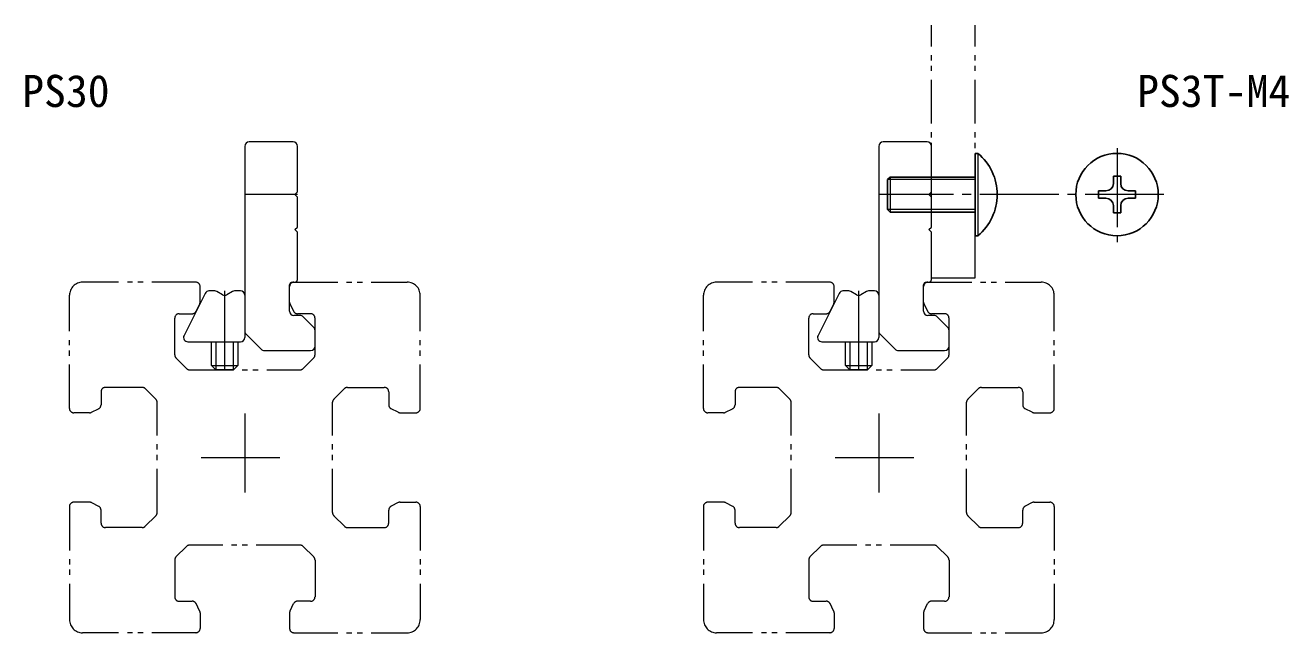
# Model space of a CAD drawing. Units: millimetres on the paper. Extents: x -587 to -249, y -413 to -247.
# Drawn here: x -587.5 to -443.4, y -316.6 to -247.3 of the extents above; entities that cross this region are included whole.
import ezdxf
from ezdxf.enums import TextEntityAlignment as Align

# ---------------------------------------------------------------- set-up
doc = ezdxf.new("R2010")
doc.units = ezdxf.units.MM
doc.linetypes.add('CHAIN2', pattern=[12, 9, -1, 1, -1])
doc.linetypes.add('DOUBLE_CHAIN1', pattern=[8.8, 5, -1, 0.6, -0.6, 0.6, -1])
for name, color, linetype, lineweight in [('0-0', 7, 'Continuous', 18), ('0-1', 4, 'DOUBLE_CHAIN1', 9), ('0-2', 2, 'Continuous', 25)]:
    doc.layers.add(name, color=color, linetype=linetype, lineweight=lineweight)
doc.styles.add('ＭＳ ゴシック', font='')
doc.styles.get('ＭＳ ゴシック').set_extended_font_data('MS Gothic')

msp = doc.modelspace()

# ---------------------------------------------------------------- linework, layer by layer
at = {"layer": '0-0'}
for p, q in [((-556.932, -260.608), (-561.932, -260.608)), ((-484.641, -260.608), (-489.641, -260.608)), ((-562.432, -261.108), (-562.432, -282.908)), ((-556.432, -266.308), (-556.432, -261.108)), ((-490.141, -261.108), (-490.141, -282.908)), ((-556.432, -276.308), (-556.432, -270.913)), ((-566.97, -277.885), (-569.37, -282.685)), ((-565.866, -277.608), (-566.523, -277.608)), ((-564.982, -278.041), (-565.616, -277.675)), ((-563.848, -277.675), (-564.482, -278.041)), ((-562.932, -277.608), (-563.598, -277.608)), ((-557.332, -279.908), (-557.332, -276.908)), ((-557.032, -276.608), (-556.732, -276.608)), ((-494.679, -277.885), (-497.079, -282.685)), ((-493.575, -277.608), (-494.232, -277.608)), ((-492.691, -278.041), (-493.325, -277.675)), ((-491.557, -277.675), (-492.191, -278.041)), ((-490.641, -277.608), (-491.307, -277.608)), ((-485.041, -279.908), (-485.041, -276.908)), ((-484.741, -276.608), (-484.441, -276.608)), ((-556.139, -280.408), (-556.832, -280.408)), ((-554.578, -281.762), (-555.786, -280.555)), ((-483.848, -280.408), (-484.541, -280.408)), ((-482.287, -281.762), (-483.494, -280.555)), ((-554.432, -283.908), (-554.432, -282.116)), ((-482.141, -283.908), (-482.141, -282.116)), ((-568.923, -283.408), (-562.932, -283.408)), ((-562.286, -282.555), (-560.578, -284.262)), ((-496.632, -283.408), (-490.641, -283.408)), ((-489.994, -282.555), (-488.287, -284.262)), ((-560.225, -284.408), (-554.932, -284.408)), ((-487.934, -284.408), (-482.641, -284.408))]:
    msp.add_line(p, q, dxfattribs=at)
for points in [[(-484.141, -276.308), (-484.141, -270.913), (-484.441, -270.613), (-484.141, -270.313), (-484.141, -266.908), (-484.441, -266.608), (-484.141, -266.308), (-484.141, -261.108)], [(-556.432, -270.913), (-556.732, -270.613), (-556.432, -270.313), (-556.432, -266.908), (-556.732, -266.608), (-556.432, -266.308)], [(-563.232, -283.408), (-563.232, -286.108), (-563.732, -286.608), (-565.732, -286.608), (-566.232, -286.108), (-566.232, -283.408)], [(-490.941, -283.408), (-490.941, -286.108), (-491.441, -286.608), (-493.441, -286.608), (-493.941, -286.108), (-493.941, -283.408)]]:
    msp.add_lwpolyline(points, dxfattribs=at)
for centre, radius, start, end in [((-561.932, -261.108), 0.5, 90, 180), ((-556.932, -261.108), 0.5, 0, 90), ((-489.641, -261.108), 0.5, 90, 180), ((-484.641, -261.108), 0.5, 0, 90), ((-556.732, -276.308), 0.3, 270, 0), ((-484.441, -276.308), 0.3, 270, 0), ((-566.523, -278.108), 0.5, 90, 153.43494), ((-565.866, -278.108), 0.5, 60.00262, 90), ((-564.732, -277.608), 0.5, 240.00262, 300.00068), ((-563.598, -278.108), 0.5, 90, 120.00068), ((-562.932, -278.108), 0.5, 0, 90), ((-557.032, -276.908), 0.3, 90, 180), ((-494.232, -278.108), 0.5, 90, 153.43494), ((-493.575, -278.108), 0.5, 60.00262, 90), ((-492.441, -277.608), 0.5, 240.00262, 300.00068), ((-491.307, -278.108), 0.5, 90, 120.00068), ((-490.641, -278.108), 0.5, 0, 90), ((-484.741, -276.908), 0.3, 90, 180), ((-556.832, -279.908), 0.5, 180, 270), ((-556.139, -280.908), 0.5, 45, 90), ((-484.541, -279.908), 0.5, 180, 270), ((-483.848, -280.908), 0.5, 45, 90), ((-561.932, -282.201), 0.5, 180, 225), ((-554.932, -282.116), 0.5, 0, 45), ((-489.641, -282.201), 0.5, 180, 225), ((-482.641, -282.116), 0.5, 0, 45), ((-568.923, -282.908), 0.5, 153.43494, 270), ((-562.932, -282.908), 0.5, 270, 0), ((-496.632, -282.908), 0.5, 153.43494, 270), ((-490.641, -282.908), 0.5, 270, 0), ((-560.225, -283.908), 0.5, 225, 270), ((-554.932, -283.908), 0.5, 270, 0), ((-487.934, -283.908), 0.5, 225, 270), ((-482.641, -283.908), 0.5, 270, 0)]:
    msp.add_arc(centre, radius, start, end, dxfattribs=at)
at = {"layer": '0-1'}
for p, q in [((-484.141, -276.108), (-484.141, -247.291)), ((-479.141, -276.108), (-479.141, -247.291)), ((-484.141, -276.108), (-479.141, -276.108)), ((-568.032, -276.608), (-580.932, -276.608)), ((-567.532, -278.89), (-567.532, -277.108)), ((-557.332, -278.89), (-557.332, -277.108)), ((-556.832, -276.608), (-543.932, -276.608)), ((-495.741, -276.608), (-508.641, -276.608)), ((-495.241, -278.89), (-495.241, -277.108)), ((-485.041, -278.89), (-485.041, -277.108)), ((-484.541, -276.608), (-471.641, -276.608)), ((-582.432, -291.008), (-582.432, -278.108)), ((-567.585, -279.114), (-567.994, -279.932)), ((-557.279, -279.114), (-556.87, -279.932)), ((-542.432, -291.008), (-542.432, -278.108)), ((-510.141, -291.008), (-510.141, -278.108)), ((-495.294, -279.114), (-495.703, -279.932)), ((-484.988, -279.114), (-484.579, -279.932)), ((-470.141, -291.008), (-470.141, -278.108)), ((-570.432, -284.901), (-570.432, -280.708)), ((-569.932, -280.208), (-568.441, -280.208)), ((-554.932, -280.208), (-556.423, -280.208)), ((-554.432, -284.901), (-554.432, -280.708)), ((-498.141, -284.901), (-498.141, -280.708)), ((-497.641, -280.208), (-496.15, -280.208)), ((-482.641, -280.208), (-484.132, -280.208)), ((-482.141, -284.901), (-482.141, -280.708)), ((-570.286, -285.255), (-569.078, -286.462)), ((-568.725, -286.608), (-556.139, -286.608)), ((-555.786, -286.462), (-554.578, -285.255)), ((-497.994, -285.255), (-496.787, -286.462)), ((-496.434, -286.608), (-483.848, -286.608)), ((-483.494, -286.462), (-482.287, -285.255)), ((-578.832, -289.108), (-578.832, -290.599)), ((-574.139, -288.608), (-578.332, -288.608)), ((-573.786, -288.755), (-572.578, -289.962)), ((-551.078, -288.755), (-552.286, -289.962)), ((-550.725, -288.608), (-546.532, -288.608)), ((-546.032, -289.108), (-546.032, -290.599)), ((-506.541, -289.108), (-506.541, -290.599)), ((-501.848, -288.608), (-506.041, -288.608)), ((-501.494, -288.755), (-500.287, -289.962)), ((-478.787, -288.755), (-479.994, -289.962)), ((-478.434, -288.608), (-474.241, -288.608)), ((-473.741, -289.108), (-473.741, -290.599)), ((-572.432, -302.901), (-572.432, -290.316)), ((-552.432, -302.901), (-552.432, -290.316)), ((-500.141, -302.901), (-500.141, -290.316)), ((-480.141, -302.901), (-480.141, -290.316)), ((-580.15, -291.508), (-581.932, -291.508)), ((-579.926, -291.456), (-579.108, -291.047)), ((-544.938, -291.456), (-545.756, -291.047)), ((-544.714, -291.508), (-542.932, -291.508)), ((-507.859, -291.508), (-509.641, -291.508)), ((-507.635, -291.456), (-506.817, -291.047)), ((-472.646, -291.456), (-473.465, -291.047)), ((-472.423, -291.508), (-470.641, -291.508)), ((-582.432, -302.208), (-582.432, -315.108)), ((-580.15, -301.708), (-581.932, -301.708)), ((-579.926, -301.761), (-579.108, -302.17)), ((-544.938, -301.761), (-545.756, -302.17)), ((-544.714, -301.708), (-542.932, -301.708)), ((-542.432, -302.208), (-542.432, -315.108)), ((-510.141, -302.208), (-510.141, -315.108)), ((-507.859, -301.708), (-509.641, -301.708)), ((-507.635, -301.761), (-506.817, -302.17)), ((-472.646, -301.761), (-473.465, -302.17)), ((-472.423, -301.708), (-470.641, -301.708)), ((-470.141, -302.208), (-470.141, -315.108)), ((-578.832, -304.108), (-578.832, -302.617)), ((-572.578, -303.255), (-573.786, -304.462)), ((-552.286, -303.255), (-551.078, -304.462)), ((-546.032, -304.108), (-546.032, -302.617)), ((-506.541, -304.108), (-506.541, -302.617)), ((-500.287, -303.255), (-501.494, -304.462)), ((-479.994, -303.255), (-478.787, -304.462)), ((-473.741, -304.108), (-473.741, -302.617)), ((-574.139, -304.608), (-578.332, -304.608)), ((-550.725, -304.608), (-546.532, -304.608)), ((-501.848, -304.608), (-506.041, -304.608)), ((-478.434, -304.608), (-474.241, -304.608)), ((-569.078, -306.755), (-570.286, -307.962)), ((-556.139, -306.608), (-568.725, -306.608)), ((-554.578, -307.962), (-555.786, -306.755)), ((-496.787, -306.755), (-497.994, -307.962)), ((-483.848, -306.608), (-496.434, -306.608)), ((-482.287, -307.962), (-483.494, -306.755)), ((-570.432, -308.316), (-570.432, -312.508)), ((-554.432, -308.316), (-554.432, -312.508)), ((-498.141, -308.316), (-498.141, -312.508)), ((-482.141, -308.316), (-482.141, -312.508)), ((-569.932, -313.008), (-568.441, -313.008)), ((-567.585, -314.103), (-567.994, -313.285)), ((-557.279, -314.103), (-556.87, -313.285)), ((-554.932, -313.008), (-556.423, -313.008)), ((-497.641, -313.008), (-496.15, -313.008)), ((-495.294, -314.103), (-495.703, -313.285)), ((-484.988, -314.103), (-484.579, -313.285)), ((-482.641, -313.008), (-484.132, -313.008)), ((-567.532, -314.326), (-567.532, -316.108)), ((-557.332, -314.326), (-557.332, -316.108)), ((-495.241, -314.326), (-495.241, -316.108)), ((-485.041, -314.326), (-485.041, -316.108)), ((-568.032, -316.608), (-580.932, -316.608)), ((-556.832, -316.608), (-543.932, -316.608)), ((-495.741, -316.608), (-508.641, -316.608)), ((-484.541, -316.608), (-471.641, -316.608))]:
    msp.add_line(p, q, dxfattribs=at)
at = {"layer": '0-1', "linetype": 'CHAIN2'}
for p, q in [((-462.985, -261.322), (-462.985, -272.032)), ((-556.432, -266.608), (-562.432, -266.608)), ((-457.63, -266.608), (-490.141, -266.608)), ((-564.732, -286.608), (-564.732, -277.608)), ((-492.441, -286.608), (-492.441, -277.608)), ((-562.432, -291.608), (-562.432, -301.608)), ((-490.141, -291.608), (-490.141, -301.608)), ((-567.432, -296.608), (-557.432, -296.608)), ((-495.141, -296.608), (-485.141, -296.608))]:
    msp.add_line(p, q, dxfattribs=at)
at = {"layer": '0-1', "color": 2, "linetype": 'Continuous', "lineweight": 25}
for p, q in [((-463.405, -264.508), (-462.565, -264.508)), ((-463.405, -265.348), (-463.405, -264.508)), ((-462.565, -265.348), (-462.565, -264.508)), ((-465.085, -267.028), (-465.085, -266.188)), ((-464.245, -266.188), (-465.085, -266.188)), ((-461.725, -266.188), (-460.885, -266.188)), ((-460.885, -267.028), (-460.885, -266.188)), ((-464.245, -267.028), (-465.085, -267.028)), ((-463.405, -267.868), (-463.405, -268.708)), ((-462.565, -267.868), (-462.565, -268.708)), ((-461.725, -267.028), (-460.885, -267.028)), ((-463.405, -268.708), (-462.565, -268.708))]:
    msp.add_line(p, q, dxfattribs=at)
at = {"layer": '0-1', "linetype": 'Continuous'}
for p, q in [((-565.732, -283.408), (-565.732, -286.608)), ((-563.732, -286.608), (-563.732, -283.408)), ((-493.441, -283.408), (-493.441, -286.608)), ((-491.441, -286.608), (-491.441, -283.408)), ((-566.232, -286.108), (-563.232, -286.108)), ((-493.941, -286.108), (-490.941, -286.108))]:
    msp.add_line(p, q, dxfattribs=at)
at = {"layer": '0-1', "color": 2, "linetype": 'Continuous', "lineweight": 25}
msp.add_circle((-462.985, -266.608), 4.7, dxfattribs=at)
for centre, start, end in [((-464.245, -265.348), 270, 0), ((-461.725, -265.348), 180, 270), ((-464.245, -267.868), 0, 90), ((-461.725, -267.868), 90, 180)]:
    msp.add_arc(centre, 0.84, start, end, dxfattribs=at)
at = {"layer": '0-1'}
for centre, radius, start, end in [((-580.932, -278.108), 1.5, 90, 180), ((-568.032, -277.108), 0.5, 0, 90), ((-556.832, -277.108), 0.5, 90, 180), ((-543.932, -278.108), 1.5, 0, 90), ((-508.641, -278.108), 1.5, 90, 180), ((-495.741, -277.108), 0.5, 0, 90), ((-484.541, -277.108), 0.5, 90, 180), ((-471.641, -278.108), 1.5, 0, 90), ((-568.032, -278.89), 0.5, 333.43494, 0), ((-556.832, -278.89), 0.5, 180, 206.56505), ((-495.741, -278.89), 0.5, 333.43494, 0), ((-484.541, -278.89), 0.5, 180, 206.56505), ((-569.932, -280.708), 0.5, 90, 180), ((-568.441, -279.708), 0.5, 270, 333.43494), ((-556.423, -279.708), 0.5, 206.56505, 270), ((-554.932, -280.708), 0.5, 0, 90), ((-497.641, -280.708), 0.5, 90, 180), ((-496.15, -279.708), 0.5, 270, 333.43494), ((-484.132, -279.708), 0.5, 206.56505, 270), ((-482.641, -280.708), 0.5, 0, 90), ((-569.932, -284.901), 0.5, 180, 225), ((-554.932, -284.901), 0.5, 315, 0), ((-497.641, -284.901), 0.5, 180, 225), ((-482.641, -284.901), 0.5, 315, 0), ((-568.725, -286.108), 0.5, 225, 270), ((-556.139, -286.108), 0.5, 270, 315), ((-496.434, -286.108), 0.5, 225, 270), ((-483.848, -286.108), 0.5, 270, 315), ((-578.332, -289.108), 0.5, 90, 180), ((-574.139, -289.108), 0.5, 45, 90), ((-550.725, -289.108), 0.5, 90, 135), ((-546.532, -289.108), 0.5, 0, 90), ((-506.041, -289.108), 0.5, 90, 180), ((-501.848, -289.108), 0.5, 45, 90), ((-478.434, -289.108), 0.5, 90, 135), ((-474.241, -289.108), 0.5, 0, 90), ((-581.932, -291.008), 0.5, 180, 270), ((-579.332, -290.599), 0.5, 296.56505, 0), ((-572.932, -290.316), 0.5, 0, 45), ((-551.932, -290.316), 0.5, 135, 180), ((-545.532, -290.599), 0.5, 180, 243.43494), ((-542.932, -291.008), 0.5, 270, 0), ((-509.641, -291.008), 0.5, 180, 270), ((-507.041, -290.599), 0.5, 296.56505, 0), ((-500.641, -290.316), 0.5, 0, 45), ((-479.641, -290.316), 0.5, 135, 180), ((-473.241, -290.599), 0.5, 180, 243.43494), ((-470.641, -291.008), 0.5, 270, 0), ((-580.15, -291.008), 0.5, 270, 296.56505), ((-544.714, -291.008), 0.5, 243.43494, 270), ((-507.859, -291.008), 0.5, 270, 296.56505), ((-472.423, -291.008), 0.5, 243.43494, 270), ((-581.932, -302.208), 0.5, 90, 180), ((-580.15, -302.208), 0.5, 63.43494, 90), ((-579.332, -302.617), 0.5, 0, 63.43494), ((-545.532, -302.617), 0.5, 116.56505, 180), ((-544.714, -302.208), 0.5, 90, 116.56505), ((-542.932, -302.208), 0.5, 0, 90), ((-509.641, -302.208), 0.5, 90, 180), ((-507.859, -302.208), 0.5, 63.43494, 90), ((-507.041, -302.617), 0.5, 0, 63.43494), ((-473.241, -302.617), 0.5, 116.56505, 180), ((-472.423, -302.208), 0.5, 90, 116.56505), ((-470.641, -302.208), 0.5, 0, 90), ((-572.932, -302.901), 0.5, 315, 0), ((-551.932, -302.901), 0.5, 180, 224.99998), ((-500.641, -302.901), 0.5, 315, 0), ((-479.641, -302.901), 0.5, 180, 224.99998), ((-578.332, -304.108), 0.5, 180, 270), ((-574.139, -304.108), 0.5, 270, 315), ((-550.725, -304.108), 0.5, 225, 270), ((-546.532, -304.108), 0.5, 270, 0), ((-506.041, -304.108), 0.5, 180, 270), ((-501.848, -304.108), 0.5, 270, 315), ((-478.434, -304.108), 0.5, 225, 270), ((-474.241, -304.108), 0.5, 270, 0), ((-568.725, -307.108), 0.5, 90, 135), ((-556.139, -307.108), 0.5, 45, 90), ((-496.434, -307.108), 0.5, 90, 135), ((-483.848, -307.108), 0.5, 45, 90), ((-569.932, -308.316), 0.5, 135, 180), ((-554.932, -308.316), 0.5, 0, 45), ((-497.641, -308.316), 0.5, 135, 180), ((-482.641, -308.316), 0.5, 0, 45), ((-569.932, -312.508), 0.5, 180, 270), ((-554.932, -312.508), 0.5, 270, 0), ((-497.641, -312.508), 0.5, 180, 270), ((-482.641, -312.508), 0.5, 270, 0), ((-568.441, -313.508), 0.5, 26.56505, 90), ((-556.423, -313.508), 0.5, 90, 153.43494), ((-496.15, -313.508), 0.5, 26.56505, 90), ((-484.132, -313.508), 0.5, 90, 153.43494), ((-580.932, -315.108), 1.5, 180, 270), ((-568.032, -314.326), 0.5, 359.99998, 26.56505), ((-556.832, -314.326), 0.5, 153.43494, 180), ((-543.932, -315.108), 1.5, 270, 0), ((-508.641, -315.108), 1.5, 180, 270), ((-495.741, -314.326), 0.5, 359.99998, 26.56505), ((-484.541, -314.326), 0.5, 153.43494, 180), ((-471.641, -315.108), 1.5, 270, 0), ((-568.032, -316.108), 0.5, 270, 359.99998), ((-556.832, -316.108), 0.5, 180, 270), ((-495.741, -316.108), 0.5, 270, 359.99998), ((-484.541, -316.108), 0.5, 180, 270)]:
    msp.add_arc(centre, radius, start, end, dxfattribs=at)
at = {"layer": '0-2'}
for p, q in [((-478.852, -261.908), (-479.141, -261.908)), ((-479.141, -261.908), (-479.141, -271.308)), ((-489.141, -264.908), (-488.841, -264.608)), ((-489.141, -264.908), (-489.141, -268.308)), ((-479.141, -264.608), (-488.841, -264.608)), ((-489.141, -268.308), (-488.841, -268.608)), ((-479.141, -268.608), (-488.841, -268.608)), ((-478.852, -271.308), (-479.141, -271.308))]:
    msp.add_line(p, q, dxfattribs=at)
at = {"layer": '0-2', "color": 4, "lineweight": 9}
for p, q in [((-478.852, -261.908), (-478.852, -271.308)), ((-479.141, -264.908), (-489.141, -264.908)), ((-488.841, -264.608), (-488.841, -268.608)), ((-479.141, -268.308), (-489.141, -268.308))]:
    msp.add_line(p, q, dxfattribs=at)
at = {"layer": '0-2'}
msp.add_arc((-482.741, -266.608), 6.1, 309.60191, 50.39807, dxfattribs=at)

# ---------------------------------------------------------------- texts
at = {"layer": '0-1', "color": 7, "style": 'ＭＳ ゴシック'}
for s, p in [('PS30', (-587.829, -257.718)), ('PS3T', (-460.703, -257.718)), ('-M4', (-450.703, -257.718))]:
    msp.add_text(s, height=3.666, dxfattribs=at).set_placement(p, align=Align.BOTTOM_LEFT)

doc.saveas('drawing.dxf')
